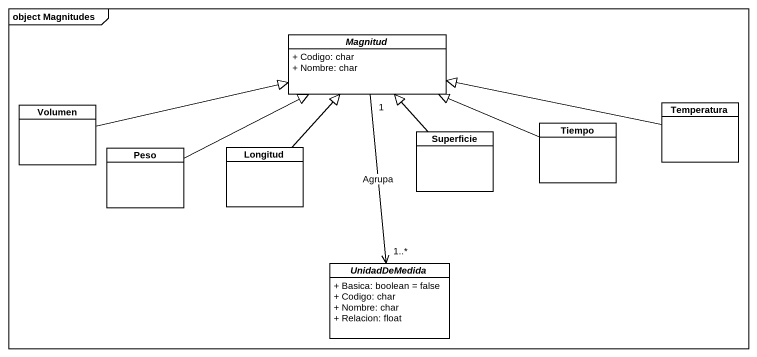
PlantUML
@startuml
mainframe object Magnitudes
hide circle
hide empty members
skinparam classAttributeIconSize 0
abstract class Magnitud {
  + Codigo: char
  + Nombre: char
}
class Volumen
class Tiempo
class Temperatura
class Peso
class Longitud
class Superficie
abstract class UnidadDeMedida {
  + Basica: boolean = false
  + Codigo: char
  + Nombre: char
  + Relacion: float
}
Magnitud "1" --> "1..*" UnidadDeMedida : Agrupa
Volumen -right-|> Magnitud
Tiempo -left-|> Magnitud
Temperatura -left-|> Magnitud
Peso -right-|> Magnitud
Longitud -up-|> Magnitud
Superficie -up-|> Magnitud
@enduml
